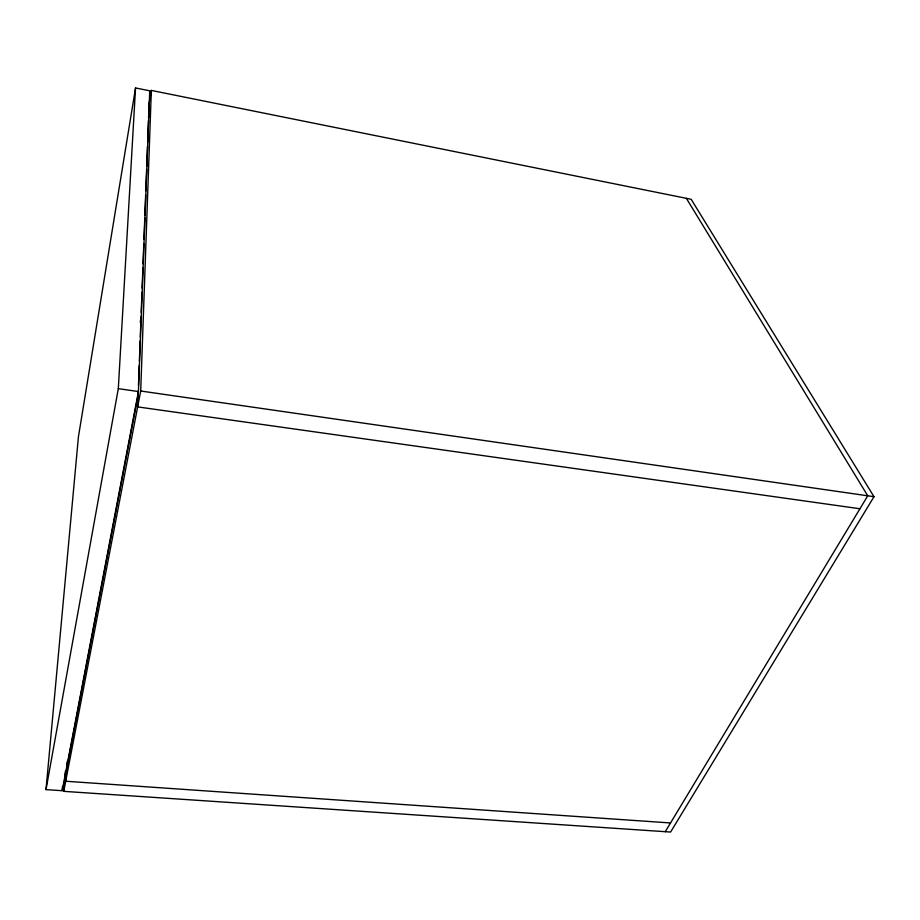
<?xml version="1.0" encoding="UTF-8"?>
<svg xmlns="http://www.w3.org/2000/svg" width="920" height="920" viewBox="0 0 920 920"><rect width="100%" height="100%" fill="white"/><g stroke="black" fill="none" stroke-linecap="round" stroke-linejoin="round"><path stroke-width="1.38" d="M63.756 791.349L140.702 391.011L151.34 90.424L691.161 199.295L874 496.708L670.599 832.048L63.756 791.349L65.354 771.305M138.241 391.149L137.643 406.893L859.935 508.76M138.46 385.422L139.219 365.378M139.38 361.089L140.139 341.044M140.3 336.754L141.059 316.71M141.22 312.421L141.979 292.387M142.14 288.086L142.899 268.053M143.06 263.752L143.807 243.719M143.98 239.418L144.785 217.948M144.9 215.084L145.648 195.052M145.809 190.762L146.625 169.291M146.728 166.428L147.487 146.383M147.648 142.094L148.465 120.623M148.568 117.76L149.109 103.442M138.425 391.552L149.73 90.815L135.539 87.952L78.418 436.885L46 789.624L62.169 790.706L138.425 391.552L118.312 388.654L135.539 87.952M67.275 761.242L65.7 781.241L670.53 822.963M62.169 790.706L62.514 786.416M148.626 106.271L151.34 90.424M46 789.624L118.312 388.654M140.22 322.23L141.001 317.986M66.688 768.671L138.08 395.404M665.263 831.692L867.744 495.799L686.366 198.329M140.702 391.011L874 496.708"/></g></svg>
